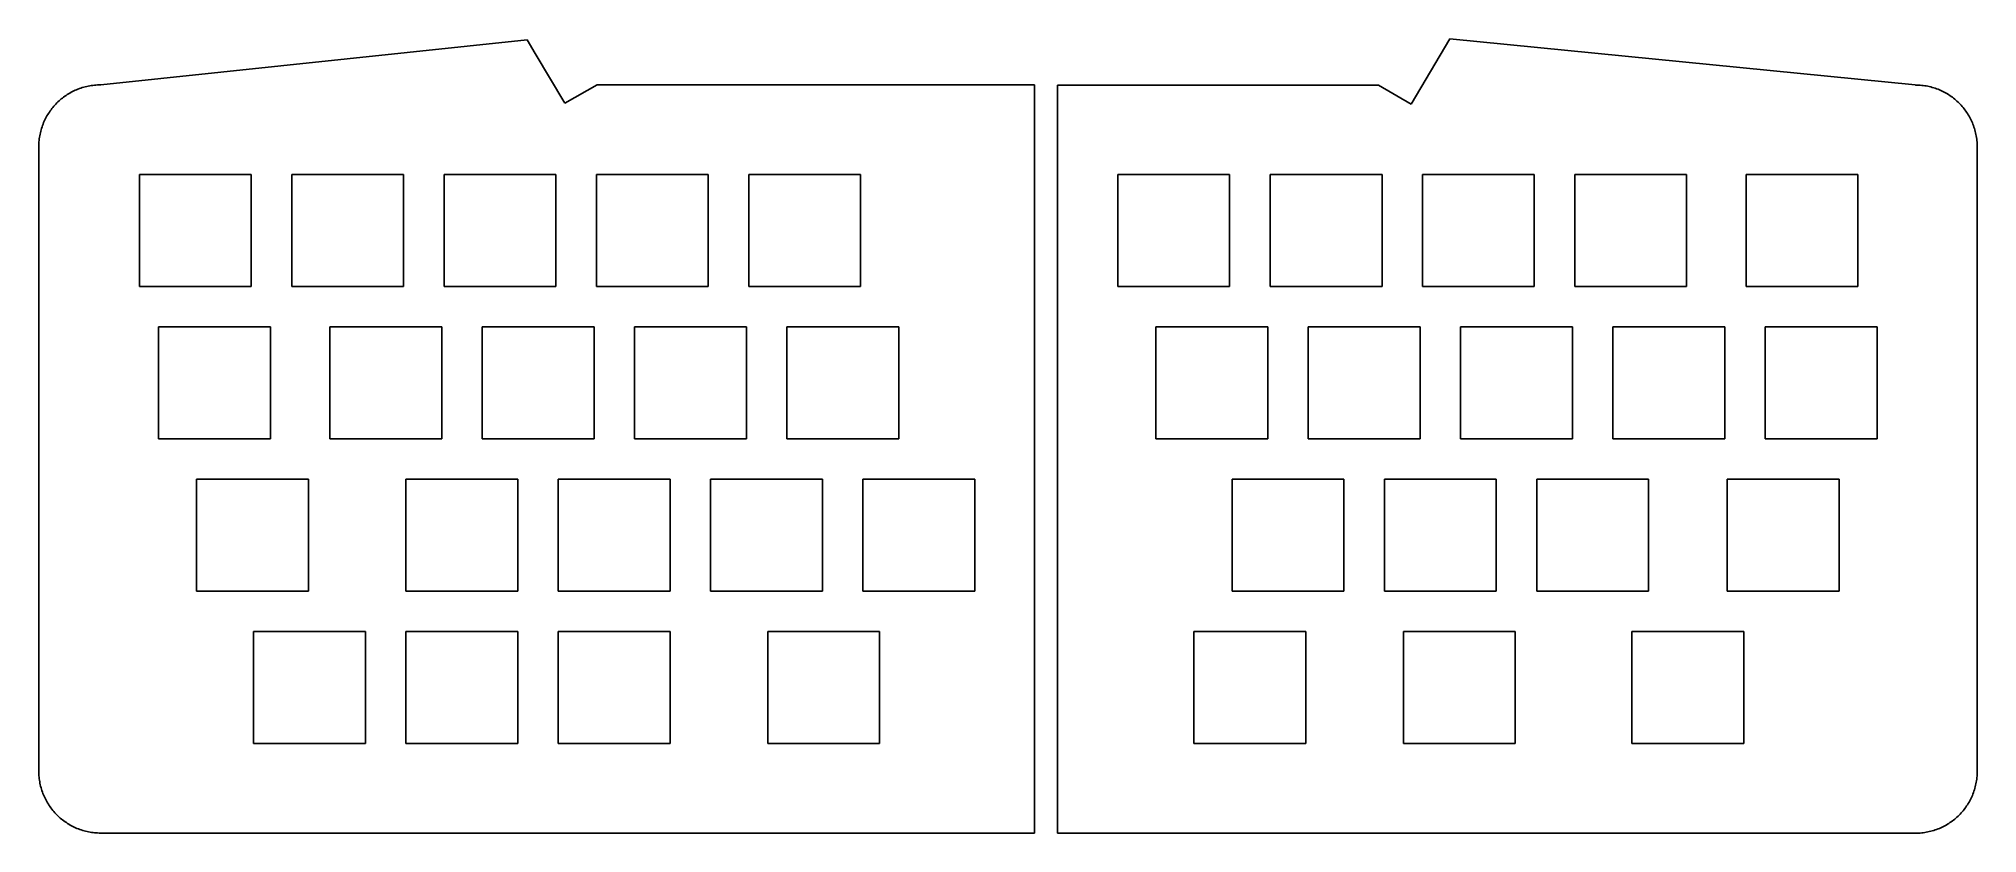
# Model space of a CAD drawing. Extents: x 4658 to 31593, y -17743 to -6706.
import ezdxf

# ---------------------------------------------------------------- set-up
doc = ezdxf.new("R2010")
doc.units = 0

msp = doc.modelspace()

# ---------------------------------------------------------------- linework, layer by layer
at = {"layer": 'Layer 1'}
for p, q in [((11442.1, -6719.42), (5517.72, -7346.24)), ((11554.2, -6912.75), (11442.158, -6719.428)), ((23725.3, -7614.91), (24264.344, -6706.155)), ((24264.3, -6706.16), (30733.11, -7348.215)), ((11554.2, -6912.75), (11968.784, -7601.654)), ((4986.825695, -7529.720046), (4970.738493, -7542.675941)), ((5003.22699, -7517.145799), (4986.825695, -7529.720046)), ((5019.935623, -7504.959952), (5003.22699, -7517.145799)), ((5036.944841, -7493.169261), (5019.935623, -7504.959952)), ((5054.247889, -7481.780479), (5036.944841, -7493.169261)), ((5071.838012, -7470.80036), (5054.247889, -7481.780479)), ((5089.708456, -7460.235659), (5071.838012, -7470.80036)), ((5107.852467, -7450.09313), (5089.708456, -7460.235659)), ((5126.263291, -7440.379526), (5107.852467, -7450.09313)), ((5144.934173, -7431.101603), (5126.263291, -7440.379526)), ((5163.858358, -7422.266114), (5144.934173, -7431.101603)), ((5183.029093, -7413.879813), (5163.858358, -7422.266114)), ((5202.439623, -7405.949455), (5183.029093, -7413.879813)), ((5222.083193, -7398.481794), (5202.439623, -7405.949455)), ((5241.95305, -7391.483583), (5222.083193, -7398.481794)), ((5262.042439, -7384.961577), (5241.95305, -7391.483583)), ((5282.344605, -7378.92253), (5262.042439, -7384.961577)), ((5302.852794, -7373.373197), (5282.344605, -7378.92253)), ((5323.560252, -7368.32033), (5302.852794, -7373.373197)), ((5344.460224, -7363.770686), (5323.560252, -7368.32033)), ((5365.545957, -7359.731017), (5344.460224, -7363.770686)), ((5386.810695, -7356.208077), (5365.545957, -7359.731017)), ((5408.247685, -7353.208622), (5386.810695, -7356.208077)), ((5429.850171, -7350.739405), (5408.247685, -7353.208622)), ((5451.611401, -7348.80718), (5429.850171, -7350.739405)), ((5473.524618, -7347.418701), (5451.611401, -7348.80718)), ((5495.583069, -7346.580723), (5473.524618, -7347.418701)), ((5517.78, -7346.3), (5495.583069, -7346.580723)), ((11968.8, -7601.65), (12417.815, -7345.11)), ((12417.8, -7345.11), (18495.4, -7345.11)), ((18495.4, -7345.11), (18495.4, -8457.35)), ((18812.1, -8456.22), (18812.1, -7348.5)), ((18812.1, -7348.5), (23273.2, -7348.5)), ((23725.3, -7614.91), (23273.18, -7348.492)), ((30755.595225, -7348.783651), (30733.4, -7348.5)), ((30777.651927, -7349.624457), (30755.595225, -7348.783651)), ((30799.563355, -7351.015666), (30777.651927, -7349.624457)), ((30821.322756, -7352.950524), (30799.563355, -7351.015666)), ((30842.923377, -7355.422278), (30821.322756, -7352.950524)), ((30864.358467, -7358.424174), (30842.923377, -7355.422278)), ((30885.621272, -7361.94946), (30864.358467, -7358.424174)), ((30906.70504, -7365.991381), (30885.621272, -7361.94946)), ((30927.603019, -7370.543185), (30906.70504, -7365.991381)), ((30948.308456, -7375.598119), (30927.603019, -7370.543185)), ((30968.814599, -7381.149429), (30948.308456, -7375.598119)), ((30989.114696, -7387.190361), (30968.814599, -7381.149429)), ((31009.201993, -7393.714163), (30989.114696, -7387.190361)), ((31029.069739, -7400.714081), (31009.201993, -7393.714163)), ((31048.711182, -7408.183361), (31029.069739, -7400.714081)), ((31068.119567, -7416.115251), (31048.711182, -7408.183361)), ((31087.288145, -7424.502998), (31068.119567, -7416.115251)), ((31106.21016, -7433.339847), (31087.288145, -7424.502998)), ((31124.878863, -7442.619046), (31106.21016, -7433.339847)), ((31143.287499, -7452.333841), (31124.878863, -7442.619046)), ((31161.429316, -7462.477479), (31143.287499, -7452.333841)), ((31179.297563, -7473.043207), (31161.429316, -7462.477479)), ((31196.885486, -7484.024272), (31179.297563, -7473.043207)), ((31214.186333, -7495.413919), (31196.885486, -7484.024272)), ((31231.193352, -7507.205396), (31214.186333, -7495.413919)), ((31247.899791, -7519.39195), (31231.193352, -7507.205396)), ((31264.298896, -7531.966826), (31247.899791, -7519.39195)), ((31280.383915, -7544.923273), (31264.298896, -7531.966826)), ((4761.571476, -7796.362847), (4751.857273, -7814.773354)), ((4771.714596, -7778.219166), (4761.571476, -7796.362847)), ((4782.279879, -7760.349066), (4771.714596, -7778.219166)), ((4793.26057, -7742.7593), (4782.279879, -7760.349066)), ((4804.649916, -7725.456623), (4793.26057, -7742.7593)), ((4816.441161, -7708.447789), (4804.649916, -7725.456623)), ((4828.627551, -7691.739553), (4816.441161, -7708.447789)), ((4841.202333, -7675.338667), (4828.627551, -7691.739553)), ((4854.158751, -7659.251887), (4841.202333, -7675.338667)), ((4867.490052, -7643.485967), (4854.158751, -7659.251887)), ((4881.18948, -7628.04766), (4867.490052, -7643.485967)), ((4895.250282, -7612.943721), (4881.18948, -7628.04766)), ((4909.665704, -7598.180905), (4895.250282, -7612.943721)), ((4924.42899, -7583.765964), (4909.665704, -7598.180905)), ((4939.533386, -7569.705654), (4924.42899, -7583.765964)), ((4954.972139, -7556.006728), (4939.533386, -7569.705654)), ((4970.738493, -7542.675941), (4954.972139, -7556.006728)), ((31296.148097, -7558.254536), (31280.383915, -7544.923273)), ((31311.584687, -7571.953863), (31296.148097, -7558.254536)), ((31326.686935, -7586.014499), (31311.584687, -7571.953863)), ((31341.448088, -7600.429692), (31326.686935, -7586.014499)), ((31355.861393, -7615.192688), (31341.448088, -7600.429692)), ((31369.920097, -7630.296735), (31355.861393, -7615.192688)), ((31383.617449, -7645.735078), (31369.920097, -7630.296735)), ((31396.946695, -7661.500964), (31383.617449, -7645.735078)), ((31409.901084, -7677.587641), (31396.946695, -7661.500964)), ((31422.473863, -7693.988354), (31409.901084, -7677.587641)), ((31434.65828, -7710.696351), (31422.473863, -7693.988354)), ((31446.447581, -7727.704878), (31434.65828, -7710.696351)), ((31457.835016, -7745.007182), (31446.447581, -7727.704878)), ((31468.81383, -7762.59651), (31457.835016, -7745.007182)), ((31479.377272, -7780.466108), (31468.81383, -7762.59651)), ((31489.51859, -7798.609223), (31479.377272, -7780.466108)), ((31499.23103, -7817.019101), (31489.51859, -7798.609223)), ((4667.677342, -8075.318018), (4664.677188, -8096.75491)), ((4671.200973, -8054.053394), (4667.677342, -8075.318018)), ((4675.241329, -8032.967793), (4671.200973, -8054.053394)), ((4679.791654, -8012.067969), (4675.241329, -8032.967793)), ((4684.845194, -7991.360675), (4679.791654, -8012.067969)), ((4690.395196, -7970.852667), (4684.845194, -7991.360675)), ((4696.434903, -7950.550697), (4690.395196, -7970.852667)), ((4702.957563, -7930.461521), (4696.434903, -7950.550697)), ((4709.956421, -7910.591892), (4702.957563, -7930.461521)), ((4717.424722, -7890.948565), (4709.956421, -7910.591892)), ((4725.355712, -7871.538294), (4717.424722, -7890.948565)), ((4733.742637, -7852.367832), (4725.355712, -7871.538294)), ((4742.578742, -7833.443934), (4733.742637, -7852.367832)), ((4751.857273, -7814.773354), (4742.578742, -7833.443934)), ((31508.507841, -7835.68899), (31499.23103, -7817.019101)), ((31517.34227, -7854.612137), (31508.507841, -7835.68899)), ((31525.727564, -7873.781786), (31517.34227, -7854.612137)), ((31533.656972, -7893.191187), (31525.727564, -7873.781786)), ((31541.12374, -7912.833584), (31533.656972, -7893.191187)), ((31548.121117, -7932.702225), (31541.12374, -7912.833584)), ((31554.642349, -7952.790357), (31548.121117, -7932.702225)), ((31560.680684, -7973.091226), (31554.642349, -7952.790357)), ((31566.229371, -7993.59808), (31560.680684, -7973.091226)), ((31571.281656, -8014.304163), (31566.229371, -7993.59808)), ((31575.830787, -8035.202724), (31571.281656, -8014.304163)), ((31579.870012, -8056.287009), (31575.830787, -8035.202724)), ((31583.392578, -8077.550265), (31579.870012, -8056.287009)), ((31586.391732, -8098.985738), (31583.392578, -8077.550265)), ((4657.51, -16880.5), (4657.51, -8206.17)), ((4658.046446, -8184.090078), (4657.765, -8206.287)), ((4658.885142, -8162.031654), (4658.046446, -8184.090078)), ((4660.274334, -8140.118482), (4658.885142, -8162.031654)), ((4662.207268, -8118.357316), (4660.274334, -8140.118482)), ((4664.677188, -8096.75491), (4662.207268, -8118.357316)), ((31588.860723, -8120.586676), (31586.391732, -8098.985738)), ((31590.792798, -8142.346324), (31588.860723, -8120.586676)), ((31592.181204, -8164.257929), (31590.792798, -8142.346324)), ((31593.019189, -8186.314739), (31592.181204, -8164.257929)), ((31593.3, -8208.51), (31593.019189, -8186.314739)), ((31593.1, -8208.43), (31593.1, -16882.8)), ((7609.83, -8590.56), (6055.36, -8590.56)), ((6055.36, -8590.56), (6055.36, -10146.2)), ((7609.83, -10146.2), (7609.83, -8590.56)), ((9727.63, -8590.56), (8173.15, -8590.56)), ((8173.15, -8590.56), (8173.15, -10146.2)), ((9727.63, -10146.2), (9727.63, -8590.56)), ((11843.2, -8590.56), (10288.7, -8590.56)), ((10288.7, -8590.56), (10288.7, -10146.2)), ((11843.2, -10146.2), (11843.2, -8590.56)), ((13961, -8590.56), (12406.5, -8590.56)), ((12406.5, -8590.56), (12406.5, -10146.2)), ((13961, -10146.2), (13961, -8590.56)), ((16077.6, -8590.56), (14523.1, -8590.56)), ((14523.1, -8590.56), (14523.1, -10146.2)), ((16077.6, -10146.2), (16077.6, -8590.56)), ((18495.4, -8457.35), (18495.4, -14940.6)), ((18813.2, -14949.6), (18812.07111, -8456.24)), ((19650.8, -8592.81), (19650.8, -10148.4)), ((21205.3, -8592.81), (19650.8, -8592.81)), ((21205.3, -10148.4), (21205.3, -8592.81)), ((23323.1, -8592.81), (21768.6, -8592.81)), ((21768.6, -8592.81), (21768.6, -10148.4)), ((23323.1, -10148.4), (23323.1, -8592.81)), ((25438.6, -8592.81), (23884.2, -8592.81)), ((23884.2, -8592.81), (23884.2, -10148.4)), ((25438.6, -10148.4), (25438.6, -8592.81)), ((27555.3, -8592.81), (26000.8, -8592.81)), ((26000.8, -8592.81), (26000.8, -10148.4)), ((27555.3, -10148.4), (27555.3, -8592.81)), ((28381.9, -8592.81), (28381.9, -10148.4)), ((29936.4, -8592.81), (28381.9, -8592.81)), ((29936.4, -10148.4), (29936.4, -8592.81)), ((6055.36, -10146.2), (7609.83, -10146.2)), ((8173.15, -10146.2), (9727.63, -10146.2)), ((10288.7, -10146.2), (11843.2, -10146.2)), ((12406.5, -10146.2), (13961, -10146.2)), ((14523.1, -10146.2), (16077.6, -10146.2)), ((19650.8, -10148.4), (21205.3, -10148.4)), ((21768.6, -10148.4), (23323.1, -10148.4)), ((23884.2, -10148.4), (25438.6, -10148.4)), ((26000.8, -10148.4), (27555.3, -10148.4)), ((28381.9, -10148.4), (29936.4, -10148.4)), ((6320.93, -10707.2), (6320.93, -12262.8)), ((7875.4, -10707.2), (6320.93, -10707.2)), ((7875.4, -12262.8), (7875.4, -10707.2)), ((10256.5, -10707.2), (8702.03, -10707.2)), ((8702.03, -10707.2), (8702.03, -12262.8)), ((10256.5, -12262.8), (10256.5, -10707.2)), ((12373.2, -10707.2), (10818.7, -10707.2)), ((10818.7, -10707.2), (10818.7, -12262.8)), ((12373.2, -12262.8), (12373.2, -10707.2)), ((14489.8, -10707.2), (12935.4, -10707.2)), ((12935.4, -10707.2), (12935.4, -12262.8)), ((14489.8, -12262.8), (14489.8, -10707.2)), ((15052, -10707.2), (15052, -12262.8)), ((16606.5, -10707.2), (15052, -10707.2)), ((16606.5, -12262.8), (16606.5, -10707.2)), ((20180.8, -10709.5), (20180.8, -12265.1)), ((21735.3, -10709.5), (20180.8, -10709.5)), ((21735.3, -12265.1), (21735.3, -10709.5)), ((23852, -10709.5), (22297.5, -10709.5)), ((22297.5, -10709.5), (22297.5, -12265.1)), ((23852, -12265.1), (23852, -10709.5)), ((24414.2, -10709.5), (24414.2, -12265.1)), ((25968.7, -10709.5), (24414.2, -10709.5)), ((25968.7, -12265.1), (25968.7, -10709.5)), ((28085.3, -10709.5), (26530.8, -10709.5)), ((26530.8, -10709.5), (26530.8, -12265.1)), ((28085.3, -12265.1), (28085.3, -10709.5)), ((28646.4, -10709.5), (28646.4, -12265.1)), ((30200.9, -10709.5), (28646.4, -10709.5)), ((30200.9, -12265.1), (30200.9, -10709.5)), ((6320.93, -12262.8), (7875.4, -12262.8)), ((8702.03, -12262.8), (10256.5, -12262.8)), ((10818.7, -12262.8), (12373.2, -12262.8)), ((12935.4, -12262.8), (14489.8, -12262.8)), ((15052, -12262.8), (16606.5, -12262.8)), ((20180.8, -12265.1), (21735.3, -12265.1)), ((22297.5, -12265.1), (23852, -12265.1)), ((24414.2, -12265.1), (25968.7, -12265.1)), ((26530.8, -12265.1), (28085.3, -12265.1)), ((28646.4, -12265.1), (30200.9, -12265.1)), ((8404.29, -12823.9), (6849.81, -12823.9)), ((6849.81, -12823.9), (6849.81, -14379.5)), ((8404.29, -14379.5), (8404.29, -12823.9)), ((9759.8, -12823.9), (9759.8, -14379.5)), ((11314.3, -12823.9), (9759.8, -12823.9)), ((11314.3, -14379.5), (11314.3, -12823.9)), ((11876.5, -12823.9), (11876.5, -14379.5)), ((13430.9, -12823.9), (11876.5, -12823.9)), ((13430.9, -14379.5), (13430.9, -12823.9)), ((15547.6, -12823.9), (13993.1, -12823.9)), ((13993.1, -12823.9), (13993.1, -14379.5)), ((15547.6, -14379.5), (15547.6, -12823.9)), ((16109.8, -12823.9), (16109.8, -14379.5)), ((17664.3, -12823.9), (16109.8, -12823.9)), ((17664.3, -14379.5), (17664.3, -12823.9)), ((22793.1, -12826.1), (21238.6, -12826.1)), ((21238.6, -12826.1), (21238.6, -14381.8)), ((22793.1, -14381.8), (22793.1, -12826.1)), ((23355.3, -12826.1), (23355.3, -14381.8)), ((24909.8, -12826.1), (23355.3, -12826.1)), ((24909.8, -14381.8), (24909.8, -12826.1)), ((27026.4, -12826.1), (25471.9, -12826.1)), ((25471.9, -12826.1), (25471.9, -14381.8)), ((27026.4, -14381.8), (27026.4, -12826.1)), ((29673.1, -12826.1), (28118.6, -12826.1)), ((28118.6, -12826.1), (28118.6, -14381.8)), ((29673.1, -14381.8), (29673.1, -12826.1)), ((6849.81, -14379.5), (8404.29, -14379.5)), ((9759.8, -14379.5), (11314.3, -14379.5)), ((11876.5, -14379.5), (13430.9, -14379.5)), ((13993.1, -14379.5), (15547.6, -14379.5)), ((16109.8, -14379.5), (17664.3, -14379.5)), ((21238.6, -14381.8), (22793.1, -14381.8)), ((23355.3, -14381.8), (24909.8, -14381.8)), ((25471.9, -14381.8), (27026.4, -14381.8)), ((28118.6, -14381.8), (29673.1, -14381.8)), ((9197.61, -14940.6), (7643.14, -14940.6)), ((7643.14, -14940.6), (7643.14, -16496.2)), ((9197.61, -16496.2), (9197.61, -14940.6)), ((11314.3, -14940.6), (9759.8, -14940.6)), ((9759.8, -14940.6), (9759.8, -16496.2)), ((11314.3, -16496.2), (11314.3, -14940.6)), ((11876.5, -14940.6), (11876.5, -16496.2)), ((13430.9, -14940.6), (11876.5, -14940.6)), ((13430.9, -16496.2), (13430.9, -14940.6)), ((16342.1, -14940.6), (14787.6, -14940.6)), ((14787.6, -14940.6), (14787.6, -16496.2)), ((16342.1, -16496.2), (16342.1, -14940.6)), ((18495.4, -14940.6), (18495.4, -16421.7)), ((18813.2, -16421.7), (18813.2, -14949.6)), ((20709.7, -14942.8), (20709.7, -16498.4)), ((22264.2, -14942.8), (20709.7, -14942.8)), ((22264.2, -16498.4), (22264.2, -14942.8)), ((25174.2, -14942.8), (23619.7, -14942.8)), ((23619.7, -14942.8), (23619.7, -16498.4)), ((25174.2, -16498.4), (25174.2, -14942.8)), ((28349.8, -14942.8), (26795.3, -14942.8)), ((26795.3, -14942.8), (26795.3, -16498.4)), ((28349.8, -16498.4), (28349.8, -14942.8)), ((18495.4, -17740.5), (18495.4, -16421.7)), ((18813.2, -17742.7), (18813.2, -16421.7)), ((7643.14, -16496.2), (9197.61, -16496.2)), ((9759.8, -16496.2), (11314.3, -16496.2)), ((11876.5, -16496.2), (13430.9, -16496.2)), ((14787.6, -16496.2), (16342.1, -16496.2)), ((20709.7, -16498.4), (22264.2, -16498.4)), ((23619.7, -16498.4), (25174.2, -16498.4)), ((26795.3, -16498.4), (28349.8, -16498.4)), ((4657.76, -16880.7), (4658.0247, -16902.054662)), ((4658.0247, -16902.054662), (4658.816666, -16923.345776)), ((4658.816666, -16923.345776), (4660.132247, -16944.564532)), ((4660.132247, -16944.564532), (4661.967794, -16965.702117)), ((4661.967794, -16965.702117), (4664.319657, -16986.749721)), ((31588.888323, -16970.836698), (31590.821, -16949.076983)), ((31590.821, -16949.076983), (31592.210008, -16927.165292)), ((31592.210008, -16927.165292), (31593.048592, -16905.10838)), ((31593.048592, -16905.10838), (31593.33, -16882.913)), ((4664.319657, -16986.749721), (4667.184186, -17007.698531)), ((4667.184186, -17007.698531), (4670.557731, -17028.539735)), ((4670.557731, -17028.539735), (4674.436642, -17049.264523)), ((4674.436642, -17049.264523), (4678.81727, -17069.864082)), ((4678.81727, -17069.864082), (4683.695964, -17090.329601)), ((4683.695964, -17090.329601), (4689.069076, -17110.652268)), ((4689.069076, -17110.652268), (4694.932954, -17130.823272)), ((4694.932954, -17130.823272), (4701.283949, -17150.833802)), ((4701.283949, -17150.833802), (4708.118412, -17170.675045)), ((4708.118412, -17170.675045), (4715.432692, -17190.338189)), ((4715.432692, -17190.338189), (4723.223139, -17209.814424)), ((4723.223139, -17209.814424), (4731.486104, -17229.094938)), ((4731.486104, -17229.094938), (4740.217937, -17248.170919)), ((31508.526986, -17255.733592), (31517.36201, -17236.810607)), ((31517.36201, -17236.810607), (31525.747902, -17217.641102)), ((31525.747902, -17217.641102), (31533.67791, -17198.231832)), ((31533.67791, -17198.231832), (31541.14528, -17178.589548)), ((31541.14528, -17178.589548), (31548.14326, -17158.721005)), ((31548.14326, -17158.721005), (31554.665097, -17138.632954)), ((31554.665097, -17138.632954), (31560.704039, -17118.332151)), ((31560.704039, -17118.332151), (31566.253332, -17097.825347)), ((31566.253332, -17097.825347), (31571.306225, -17077.119296)), ((31571.306225, -17077.119296), (31575.855963, -17056.220751)), ((31575.855963, -17056.220751), (31579.895795, -17035.136466)), ((31579.895795, -17035.136466), (31583.418967, -17013.873193)), ((31583.418967, -17013.873193), (31586.418727, -16992.437686)), ((31586.418727, -16992.437686), (31588.888323, -16970.836698)), ((4740.217937, -17248.170919), (4749.414988, -17267.033555)), ((4749.414988, -17267.033555), (4759.073607, -17285.674035)), ((4759.073607, -17285.674035), (4769.190145, -17304.083548)), ((4769.190145, -17304.083548), (4779.76095, -17322.253281)), ((4779.76095, -17322.253281), (4790.782375, -17340.174423)), ((4790.782375, -17340.174423), (4802.250768, -17357.838163)), ((4802.250768, -17357.838163), (4814.16248, -17375.235688)), ((4814.16248, -17375.235688), (4826.513861, -17392.358188)), ((4826.513861, -17392.358188), (4839.301261, -17409.196851)), ((4839.301261, -17409.196851), (4852.52103, -17425.742864)), ((4852.52103, -17425.742864), (4866.169519, -17441.987417)), ((4866.169519, -17441.987417), (4880.243078, -17457.921697)), ((4880.243078, -17457.921697), (4894.738056, -17473.536894)), ((4894.738056, -17473.536894), (4909.650804, -17488.824196)), ((4909.650804, -17488.824196), (4924.938106, -17503.736944)), ((4924.938106, -17503.736944), (4940.553303, -17518.231922)), ((31311.59492, -17519.464093), (31326.697678, -17505.403854)), ((31326.697678, -17505.403854), (31341.459349, -17490.989045)), ((31341.459349, -17490.989045), (31355.87318, -17476.226419)), ((31355.87318, -17476.226419), (31369.932417, -17461.122728)), ((31369.932417, -17461.122728), (31383.630308, -17445.684726)), ((31383.630308, -17445.684726), (31396.960101, -17429.919167)), ((31396.960101, -17429.919167), (31409.915042, -17413.832802)), ((31409.915042, -17413.832802), (31422.488378, -17397.432387)), ((31422.488378, -17397.432387), (31434.673358, -17380.724672)), ((31434.673358, -17380.724672), (31446.463228, -17363.716413)), ((31446.463228, -17363.716413), (31457.851235, -17346.414362)), ((31457.851235, -17346.414362), (31468.830627, -17328.825273)), ((31468.830627, -17328.825273), (31479.39465, -17310.955898)), ((31479.39465, -17310.955898), (31489.536553, -17292.81299)), ((31489.536553, -17292.81299), (31499.249583, -17274.403304)), ((31499.249583, -17274.403304), (31508.526986, -17255.733592)), ((4940.553303, -17518.231922), (4956.487583, -17532.305481)), ((4956.487583, -17532.305481), (4972.732136, -17545.95397)), ((4972.732136, -17545.95397), (4989.278149, -17559.173739)), ((4989.278149, -17559.173739), (5006.116812, -17571.961139)), ((5006.116812, -17571.961139), (5023.239312, -17584.31252)), ((5023.239312, -17584.31252), (5040.636837, -17596.224232)), ((5040.636837, -17596.224232), (5058.300577, -17607.692625)), ((5058.300577, -17607.692625), (5076.221719, -17618.71405)), ((5076.221719, -17618.71405), (5094.391452, -17629.284856)), ((5094.391452, -17629.284856), (5112.800965, -17639.401393)), ((5112.800965, -17639.401393), (5131.441445, -17649.060012)), ((5131.441445, -17649.060012), (5150.304081, -17658.257063)), ((5150.304081, -17658.257063), (5169.380062, -17666.988896)), ((5169.380062, -17666.988896), (5188.660576, -17675.251861)), ((5188.660576, -17675.251861), (5208.136811, -17683.042308)), ((5208.136811, -17683.042308), (5227.799955, -17690.356588)), ((5227.799955, -17690.356588), (5247.641198, -17697.191051)), ((5247.641198, -17697.191051), (5267.651728, -17703.542046)), ((5267.651728, -17703.542046), (5287.822732, -17709.405924)), ((5287.822732, -17709.405924), (5308.145399, -17714.779036)), ((5308.145399, -17714.779036), (5328.610918, -17719.65773)), ((5328.610918, -17719.65773), (5349.210477, -17724.038358)), ((5349.210477, -17724.038358), (5369.935265, -17727.917269)), ((5369.935265, -17727.917269), (5390.776469, -17731.290814)), ((5390.776469, -17731.290814), (5411.725279, -17734.155343)), ((5411.725279, -17734.155343), (5432.772883, -17736.507206)), ((5432.772883, -17736.507206), (5453.910468, -17738.342753)), ((5453.910468, -17738.342753), (5475.129224, -17739.658334)), ((5475.129224, -17739.658334), (5496.420338, -17740.4503)), ((5496.420338, -17740.4503), (5517.775, -17740.715)), ((18495.4, -17740.5), (5517.72, -17740.5)), ((30733.1, -17742.7), (18813.2, -17742.7)), ((30733.4, -17742.9), (30755.595361, -17742.617121)), ((30755.595361, -17742.617121), (30777.652218, -17741.777074)), ((30777.652218, -17741.777074), (30799.563816, -17740.386615)), ((30799.563816, -17740.386615), (30821.323404, -17738.452495)), ((30821.323404, -17738.452495), (30842.924228, -17735.981468)), ((30842.924228, -17735.981468), (30864.359536, -17732.980287)), ((30864.359536, -17732.980287), (30885.622575, -17729.455705)), ((30885.622575, -17729.455705), (30906.706593, -17725.414476)), ((30906.706593, -17725.414476), (30927.604836, -17720.863352)), ((30927.604836, -17720.863352), (30948.310552, -17715.809088)), ((30948.310552, -17715.809088), (30968.816988, -17710.258435)), ((30968.816988, -17710.258435), (30989.117391, -17704.218148)), ((30989.117391, -17704.218148), (31009.205009, -17697.694979)), ((31009.205009, -17697.694979), (31029.073088, -17690.695682)), ((31029.073088, -17690.695682), (31048.714877, -17683.22701)), ((31048.714877, -17683.22701), (31068.123622, -17675.295716)), ((31068.123622, -17675.295716), (31087.292571, -17666.908553)), ((31087.292571, -17666.908553), (31106.21497, -17658.072275)), ((31106.21497, -17658.072275), (31124.884067, -17648.793634)), ((31124.884067, -17648.793634), (31143.29311, -17639.079385)), ((31143.29311, -17639.079385), (31161.435345, -17628.936279)), ((31161.435345, -17628.936279), (31179.30402, -17618.371071)), ((31179.30402, -17618.371071), (31196.892381, -17607.390513)), ((31196.892381, -17607.390513), (31214.193678, -17596.001359)), ((31214.193678, -17596.001359), (31231.201155, -17584.210362)), ((31231.201155, -17584.210362), (31247.908062, -17572.024275)), ((31247.908062, -17572.024275), (31264.307644, -17559.449852)), ((31264.307644, -17559.449852), (31280.39315, -17546.493845)), ((31280.39315, -17546.493845), (31296.157826, -17533.163007)), ((31296.157826, -17533.163007), (31311.59492, -17519.464093))]:
    msp.add_line(p, q, dxfattribs=at)

doc.saveas('drawing.dxf')
